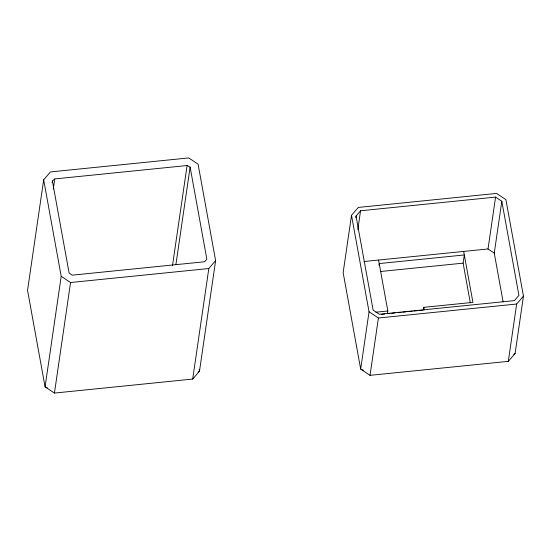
<?xml version="1.0" encoding="UTF-8"?>
<svg xmlns="http://www.w3.org/2000/svg" width="551" height="551" viewBox="0 0 551 551"><rect width="100%" height="100%" fill="white"/><g stroke="black" fill="none" stroke-linecap="round" stroke-linejoin="round"><path stroke-width="0.83" d="M364.08 261.511L378.571 260.044L387.828 310.984L387.436 313.712L390.005 313.45M423.382 310.068L423.781 307.341L472.923 302.368L463.666 251.428L378.571 260.044M508.318 361.353L516.652 304.021L523.45 296.142L505.921 199.669L496.561 193.429L358.308 207.431L351.51 215.303L343.149 272.621L360.678 369.094L370.038 375.334L508.318 361.353L515.109 353.473L523.45 296.142M43.681 179.812L27.55 290.356L45.079 386.823L54.439 393.07L192.692 379.067L199.49 371.188L215.613 260.644L198.091 164.177L188.731 157.93L50.472 171.933L43.681 179.812L61.202 276.278L45.079 386.823L47.324 387.808M52.159 182.753L52.407 181.059L54.763 178.923L187.092 165.527L190.123 167.111L206.839 259.135L204.579 261.759L72.243 275.163L69.123 273.076L52.407 181.059M53.275 189.103L54.763 178.923M54.439 393.07L70.562 282.518L61.202 276.278M172.504 265.568L187.092 165.527M175.9 264.611L190.123 167.111M192.692 379.067L208.822 268.523L215.613 260.644M355.781 217.721L356.029 216.026L360.561 210.771L495.583 197.1L501.823 201.26L518.925 295.377L514.393 300.626L379.37 314.297L373.13 310.137L356.029 216.026M357.833 229.478L360.561 210.771M351.51 215.303L369.039 311.776L360.678 369.094L363.529 370.341M378.992 265.134L379.219 263.571L464.307 254.955L463.109 263.144L470.34 302.94M370.038 375.334L378.399 318.017L369.039 311.776M503.118 301.858L494.261 253.116L488.021 248.956L495.583 197.1M494.261 253.116L501.823 201.26M198.043 372.008L199.49 371.188L199.18 369.494M513.67 354.293L515.109 353.473M463.666 251.428L488.021 248.956M70.562 282.518L208.822 268.523M380.576 271.505L463.109 263.144M375.927 312.19L387.828 310.984M381.478 314.318L384.88 313.974M391.713 313.278L395.136 312.934M397.705 312.672L401.128 312.327M402.843 312.155L406.266 311.804M407.974 311.632L412.258 311.198M413.966 311.026L417.389 310.674M419.104 310.502L422.527 310.158M378.399 318.017L516.652 304.021M423.781 307.341L424.236 309.869"/></g></svg>
